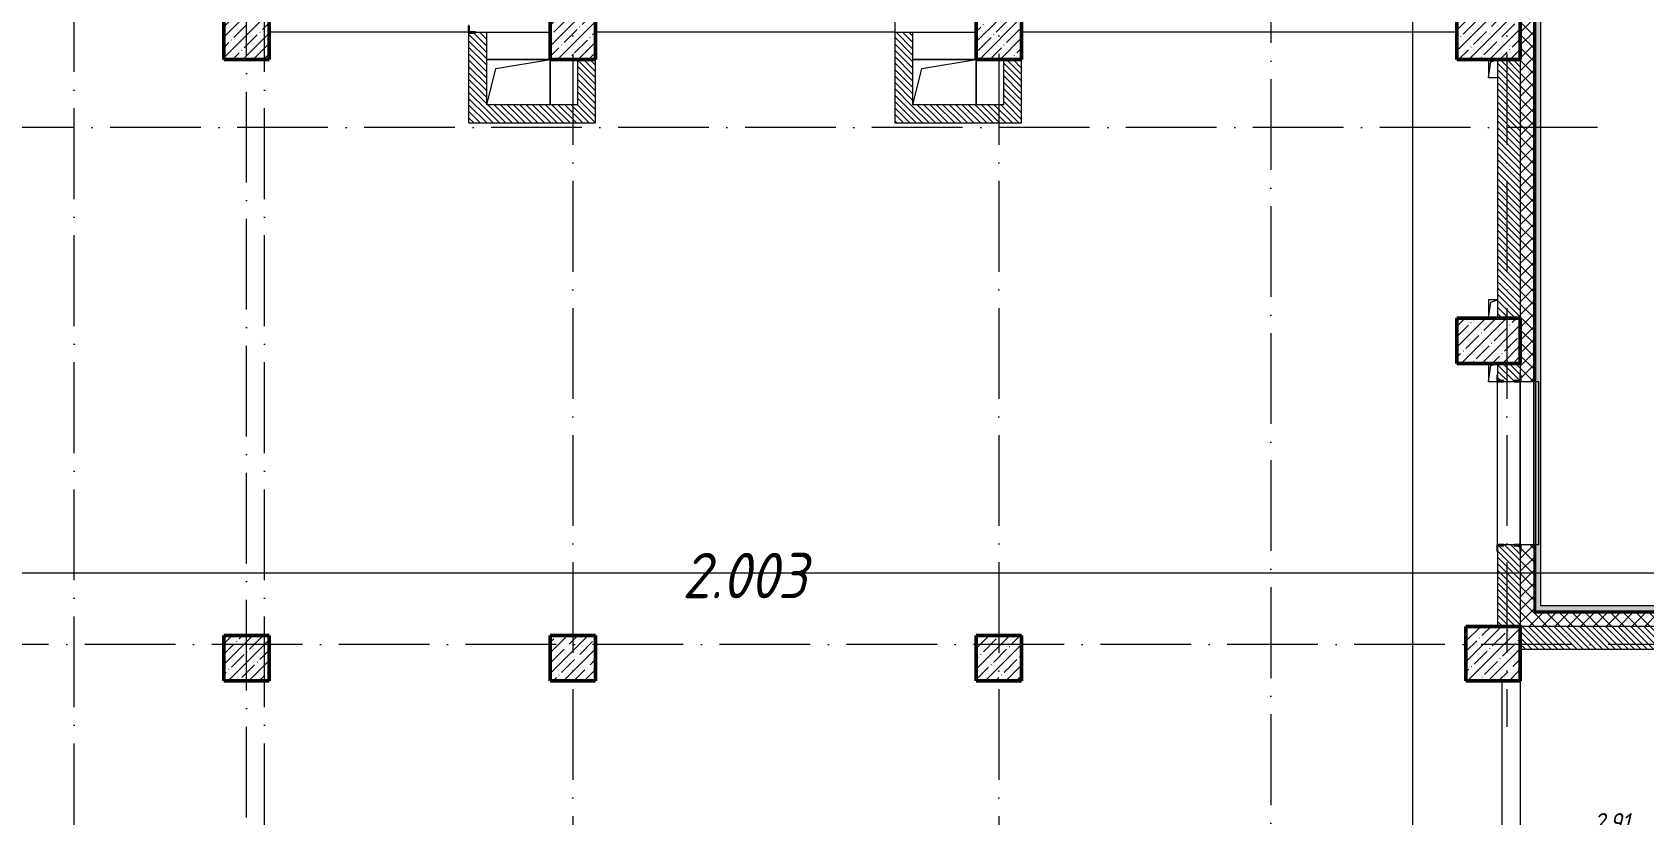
# Model space of a CAD drawing. Header units: millimetres. Extents: x -537608 to 253996, y -217170 to 186033.
# Drawn here: x -177360 to -159586, y 20330 to 28955 of the extents above; entities that cross this region are included whole.
import ezdxf

# ---------------------------------------------------------------- set-up
doc = ezdxf.new("R2010")
doc.units = ezdxf.units.MM
doc.linetypes.add('50_200_ШТРИХ_1Т_ш5_п1_п1_', pattern=[1400, 1000, -200, 0, -200])
for name, color, linetype, lineweight in [('A-FLOR-____-OTLN', 7, 'Continuous', 9), ('A-GENM-____-MCUT', 7, 'Continuous', 25), ('A-GENM-____-OTLN', 7, 'Continuous', 9), ('A-GENM-____-OTLN-1', 7, 'Continuous', 25), ('A-GLAZ-____-IDEN', 7, 'Continuous', 9), ('A-GLAZ-____-OTLN', 7, 'Continuous', 9), ('A-WALL-____-MCUT', 7, 'Continuous', 13), ('A-WALL-____-MCUT-1', 7, 'Continuous', 9), ('A-WALL-____-OTLN', 7, 'Continuous', 9), ('A-WALL-____-PATT-1', 7, 'Continuous', 9), ('A-WALL-FNSH-MCUT-1', 7, 'Continuous', 9), ('I-WALL-____-OTLN', 7, 'Continuous', 9), ('S-COLS-____-MCUT', 7, 'Continuous', 50), ('S-COLS-____-OTLN', 7, 'Continuous', 9), ('S-GRID-____-OTLN-1', 7, '50_200_ШТРИХ_1Т_ш5_п1_п1_', 9), ('Марки помещений', 7, 'Continuous', 9)]:
    doc.layers.add(name, color=color, linetype=linetype, lineweight=lineweight)
doc.layers.add('A-GLAZ-____-OTLN-1', color=7, linetype='Continuous', lineweight=9, true_color=0xc0c0c0)
doc.layers.add('G-____-____-SYMB-1', color=9, linetype='Continuous', lineweight=9, true_color=0x808080)
doc.styles.add('ISOCPEUR_I_11', font='isocpeui.ttf', dxfattribs={"width": 0.9, "height": 200})
doc.styles.add('ISOCPEUR_I_2', font='isocpeui.ttf', dxfattribs={"width": 0.9, "height": 140})
pattern_1 = [(45, (-184647.67, -45376.49), (-70.71068, 70.71068), []), (135, (-184647.67, -45376.49), (-70.71068, -70.71068), [])]
pattern_2 = [(135, (-184647.673, -45376.493), (-35.35534, -35.35534), [])]

# ---------------------------------------------------------------- blocks, each defined once
blk = doc.blocks.new('BSC_Колонна _Прямоугольная - 500х800-V9-АР1_План отверстий 2 этажа в осях 1-64_Ю-ЯЯ')
at = {"layer": 'S-COLS-____-OTLN'}
h = blk.add_hatch(dxfattribs=at)
h.set_pattern_fill('FP_15', color=256, style=0, pattern_type=2)
h.set_pattern_definition([(45, (-9650, -74431.04), (-114.04925, 114.04925), []), (45, (-9535.95, -74431.04), (-114.04925, 114.04925), [201.613, -40.323, 3.353, -36.97])])
h.paths.add_polyline_path([(-250, -400), (250, -400), (250, 400), (-250, 400)], flags=0)
at = {"layer": 'S-COLS-____-MCUT'}
for p, q in [((250, 400), (-250, 400)), ((-250, 400), (-250, -400)), ((250, -400), (250, 400)), ((-250, -400), (250, -400))]:
    blk.add_line(p, q, dxfattribs=at)
blk = doc.blocks.new('BSC_Колонна _Прямоугольная - 500х500-25976076-АР1_План отверстий 2 этажа в осях 1-64_Ю-ЯЯ')
at = {"layer": 'S-COLS-____-OTLN'}
h = blk.add_hatch(dxfattribs=at)
h.set_pattern_fill('FP_16', color=256, style=0, pattern_type=2)
h.set_pattern_definition([(45, (-9650, -67431.04), (-114.04925, 114.04925), []), (45, (-9535.95, -67431.04), (-114.04925, 114.04925), [201.613, -40.323, 3.353, -36.97])])
h.paths.add_polyline_path([(-250, -250), (250, -250), (250, 250), (-250, 250)], flags=0)
at = {"layer": 'S-COLS-____-MCUT'}
for p, q in [((250, 250), (-250, 250)), ((-250, 250), (-250, -250)), ((250, -250), (250, 250)), ((-250, -250), (250, -250))]:
    blk.add_line(p, q, dxfattribs=at)
blk = doc.blocks.new('BSC_Колонна _Прямоугольная - 500х500-V10-АР1_План отверстий 2 этажа в осях 1-64_Ю-ЯЯ')
at = {"layer": 'S-COLS-____-OTLN'}
h = blk.add_hatch(dxfattribs=at)
h.set_pattern_fill('FP_18', color=256, style=0, pattern_type=2)
h.set_pattern_definition([(45, (-13250, -67431.04), (-114.04925, 114.04925), []), (45, (-13135.95, -67431.04), (-114.04925, 114.04925), [201.613, -40.323, 3.353, -36.97])])
h.paths.add_polyline_path([(-250, -250), (250, -250), (250, 250), (-250, 250)], flags=0)
at = {"layer": 'S-COLS-____-MCUT'}
for p, q in [((250, 250), (-250, 250)), ((-250, 250), (-250, -250)), ((250, -250), (250, 250)), ((-250, -250), (250, -250))]:
    blk.add_line(p, q, dxfattribs=at)
blk = doc.blocks.new('BSC_Колонна _Прямоугольная - 500х800-V65-АР1_План отверстий 2 этажа в осях 1-64_Ю-ЯЯ')
at = {"layer": 'S-COLS-____-OTLN'}
h = blk.add_hatch(dxfattribs=at)
h.set_pattern_fill('FP_76', color=256, style=0, pattern_type=2)
h.set_pattern_definition([(45, (-13250, -74431.04), (-114.04925, 114.04925), []), (45, (-13135.95, -74431.04), (-114.04925, 114.04925), [201.613, -40.323, 3.353, -36.97])])
h.paths.add_polyline_path([(-250, -400), (250, -400), (250, 400), (-250, 400)], flags=0)
at = {"layer": 'S-COLS-____-MCUT'}
for p, q in [((250, 400), (-250, 400)), ((-250, 400), (-250, -400)), ((250, -400), (250, 400)), ((-250, -400), (250, -400))]:
    blk.add_line(p, q, dxfattribs=at)
blk = doc.blocks.new('BSC_Колонна _Прямоугольная - 500х800-V66-АР1_План отверстий 2 этажа в осях 1-64_Ю-ЯЯ')
at = {"layer": 'S-COLS-____-OTLN'}
h = blk.add_hatch(dxfattribs=at)
h.set_pattern_fill('FP_77', color=256, style=0, pattern_type=2)
h.set_pattern_definition([(45, (-17950, -74431.04), (-114.04925, 114.04925), []), (45, (-17835.95, -74431.04), (-114.04925, 114.04925), [201.613, -40.323, 3.353, -36.97])])
h.paths.add_polyline_path([(-250, -400), (250, -400), (250, 400), (-250, 400)], flags=0)
at = {"layer": 'S-COLS-____-MCUT'}
for p, q in [((250, 400), (-250, 400)), ((-250, 400), (-250, -400)), ((250, -400), (250, 400)), ((-250, -400), (250, -400))]:
    blk.add_line(p, q, dxfattribs=at)
blk = doc.blocks.new('BSC_Колонна _Прямоугольная - 500х700-25976089-АР1_План отверстий 2 этажа в осях 1-64_Ю-ЯЯ')
at = {"layer": 'S-COLS-____-OTLN'}
h = blk.add_hatch(dxfattribs=at)
h.set_pattern_fill('FP_78', color=256, style=0, pattern_type=2)
h.set_pattern_definition([(315, (-74281.04, 23350), (114.04925, 114.04925), []), (315, (-74281.04, 23235.95), (114.04925, 114.04925), [201.613, -40.323, 3.353, -36.97])])
h.paths.add_polyline_path([(-250, -350), (250, -350), (250, 350), (-250, 350)], flags=0)
at = {"layer": 'S-COLS-____-MCUT'}
for p, q in [((250, 350), (-250, 350)), ((-250, 350), (-250, -350)), ((250, -350), (250, 350)), ((-250, -350), (250, -350))]:
    blk.add_line(p, q, dxfattribs=at)
blk = doc.blocks.new('BSC_Колонна _Прямоугольная - 500х700-V67-АР1_План отверстий 2 этажа в осях 1-64_Ю-ЯЯ')
at = {"layer": 'S-COLS-____-OTLN'}
h = blk.add_hatch(dxfattribs=at)
h.set_pattern_fill('FP_79', color=256, style=0, pattern_type=2)
h.set_pattern_definition([(315, (-70931.04, 23350), (114.04925, 114.04925), []), (315, (-70931.04, 23235.95), (114.04925, 114.04925), [201.613, -40.323, 3.353, -36.97])])
h.paths.add_polyline_path([(-250, -350), (250, -350), (250, 350), (-250, 350)], flags=0)
at = {"layer": 'S-COLS-____-MCUT'}
for p, q in [((250, 350), (-250, 350)), ((-250, 350), (-250, -350)), ((250, -350), (250, 350)), ((-250, -350), (250, -350))]:
    blk.add_line(p, q, dxfattribs=at)
blk = doc.blocks.new('BSC_Колонна _Прямоугольная - 500х500-V70-АР1_План отверстий 2 этажа в осях 1-64_Ю-ЯЯ')
at = {"layer": 'S-COLS-____-OTLN'}
h = blk.add_hatch(dxfattribs=at)
h.set_pattern_fill('FP_82', color=256, style=0, pattern_type=2)
h.set_pattern_definition([(45, (-17950, -67431.04), (-114.04925, 114.04925), []), (45, (-17835.95, -67431.04), (-114.04925, 114.04925), [201.613, -40.323, 3.353, -36.97])])
h.paths.add_polyline_path([(-250, -250), (250, -250), (250, 250), (-250, 250)], flags=0)
at = {"layer": 'S-COLS-____-MCUT'}
for p, q in [((250, 250), (-250, 250)), ((-250, 250), (-250, -250)), ((250, -250), (250, 250)), ((-250, -250), (250, -250))]:
    blk.add_line(p, q, dxfattribs=at)
blk = doc.blocks.new('BSC_Колонна _Прямоугольная - 600х600-V90-АР1_План отверстий 2 этажа в осях 1-64_Ю-ЯЯ')
at = {"layer": 'S-COLS-____-OTLN'}
h = blk.add_hatch(dxfattribs=at)
h.set_pattern_fill('FP_103', color=256, style=0, pattern_type=2)
h.set_pattern_definition([(45, (-23400, -67481.04), (-114.04925, 114.04925), []), (45, (-23285.95, -67481.04), (-114.04925, 114.04925), [201.613, -40.323, 3.353, -36.97])])
h.paths.add_polyline_path([(-300, -300), (300, -300), (300, 300), (-300, 300)], flags=0)
at = {"layer": 'S-COLS-____-MCUT'}
for p, q in [((300, 300), (-300, 300)), ((-300, 300), (-300, -300)), ((300, -300), (300, 300)), ((-300, -300), (300, -300))]:
    blk.add_line(p, q, dxfattribs=at)
blk = doc.blocks.new('Отлив_СКБ - Отлив витража_СФТК-31884011-АР1_План отверстий 2 этажа в осях 1-64_Ю-ЯЯ')
at = {"layer": 'A-GLAZ-____-OTLN-1'}
for points in [[(1800, 2), (1800, 37), (0, 37), (0, 2), (1715, 2)], [(1715, 0), (1800, 0), (1800, 2), (0, 2), (0, 0)]]:
    blk.add_hatch(color=256, dxfattribs=at).paths.add_polyline_path(points, flags=0)
at = {"layer": 'A-GLAZ-____-OTLN'}
for p, q in [((0, 3), (0, 37)), ((1800, 37), (0, 37)), ((0, 2), (1800, 2)), ((1800, 37), (1800, 3)), ((1800, 0), (0, 0))]:
    blk.add_line(p, q, dxfattribs=at)
blk = doc.blocks.new('Фахверк_СКБ_Уголок - 250_1500-27504248-АР1_План отверстий 2 этажа в осях 1-64_Ю-ЯЯ')
at = {"layer": 'A-GENM-____-MCUT'}
for p, q in [((200, 181), (125, 181)), ((125, 181), (125, 106)), ((200, 175), (200, 181)), ((125, 106), (131, 106)), ((131, 106), (131, 175)), ((131, 175), (200, 175)), ((131, -6), (125, -6)), ((125, -6), (125, -81)), ((125, -81), (200, -81)), ((131, -75), (131, -6)), ((200, -75), (131, -75)), ((200, -81), (200, -75))]:
    blk.add_line(p, q, dxfattribs=at)
blk = doc.blocks.new('AR_Отверстие прямоугольное _в плите_ - AR_Отверстие прямоугольное _в плите_-V174-АР1_План отверстий 2 этажа в осях 1-64_Ю-ЯЯ')
at = {"layer": 'A-GENM-____-OTLN'}
for p, q in [((-50, 100), (-50, -100)), ((-50, -100), (-25, 75)), ((-25, 75), (50, 100)), ((-50, -100), (44, -100))]:
    blk.add_line(p, q, dxfattribs=at)
blk = doc.blocks.new('AR_Отверстие прямоугольное _в плите_ - AR_Отверстие прямоугольное _в плите_-V169-АР1_План отверстий 2 этажа в осях 1-64_Ю-ЯЯ')
at = {"layer": 'A-GENM-____-OTLN'}
for p, q in [((50, 100), (-50, 100)), ((-50, 100), (-50, -100)), ((-50, -100), (-25, 75)), ((-25, 75), (50, 100))]:
    blk.add_line(p, q, dxfattribs=at)
blk = doc.blocks.new('AR_Отверстие прямоугольное _в плите_ - AR_Отверстие прямоугольное _в плите_-V168-АР1_План отверстий 2 этажа в осях 1-64_Ю-ЯЯ')
at = {"layer": 'A-GENM-____-OTLN'}
for p, q in [((-50, 100), (-50, -100)), ((-50, -100), (-25, 75)), ((-25, 75), (50, 100)), ((-50, -100), (50, -100))]:
    blk.add_line(p, q, dxfattribs=at)
blk = doc.blocks.new('AR_Отверстие прямоугольное _в плите_ - AR_Отверстие прямоугольное _в плите_-30553029-АР1_План отверстий 2 этажа в осях 1-64_Ю-ЯЯ')
at = {"layer": 'A-GENM-____-OTLN'}
for p, q in [((350, 250), (-350, 250)), ((-250, 150), (350, 250)), ((350, -250), (350, 250)), ((-350, -250), (-250, 150))]:
    blk.add_line(p, q, dxfattribs=at)
blk = doc.blocks.new('Отлив_СКБ1 - Отлив_Фасады на кровле-32719942-АР1_План отверстий 2 этажа в осях 1-64_Ю-ЯЯ')
at = {"layer": 'A-GLAZ-____-OTLN-1'}
blk.add_hatch(color=256, dxfattribs=at).paths.add_polyline_path([(18850, 170), (18850, 204), (20650, 204), (20650, 170), (21320, 170), (21320, 228), (228, 228), (170, 170), (2850, 170), (2850, 204), (4650, 204), (4650, 170), (6050, 170), (6050, 204), (7850, 204), (7850, 170), (9250, 170), (9250, 204), (11050, 204), (11050, 170), (12450, 170), (12450, 204), (14250, 204), (14250, 170), (15650, 170), (15650, 204), (17450, 204), (17450, 170), (18705, 170)], flags=0)
at = {"layer": 'A-GLAZ-____-OTLN'}
blk.add_line((21320, 228), (228, 228), dxfattribs=at)
blk = doc.blocks.new('Отлив_СКБ1 - Отлив_Фасады на кровле-32719945-АР1_План отверстий 2 этажа в осях 1-64_Ю-ЯЯ')
at = {"layer": 'A-GLAZ-____-OTLN-1'}
h = blk.add_hatch(color=256, dxfattribs=at)
h.paths.add_polyline_path([(17312, 170), (17254, 228), (9745, 228), (9745, 170), (14782, 170), (14782, 204), (16582, 204), (16582, 170), (17141, 170)], flags=0)
h.paths.add_polyline_path([(9682, 228), (9008, 228), (9008, 170), (9682, 170)], flags=0)
h.paths.add_polyline_path([(8945, 170), (8945, 228), (40, 228), (40, 170), (8666, 170)], flags=0)
h.paths.add_polyline_path([(18, 170), (18, 228), (2, 228), (2, 170)], flags=0)
at = {"layer": 'A-GLAZ-____-OTLN'}
for p, q in [((18, 228), (2, 228)), ((8945, 228), (40, 228)), ((9682, 228), (9008, 228)), ((17254, 228), (9745, 228))]:
    blk.add_line(p, q, dxfattribs=at)
blk = doc.blocks.new('Фахверк_СКБ_Уголок - 200_3550-28267367-АР1_План отверстий 2 этажа в осях 1-64_Ю-ЯЯ')
at = {"layer": 'A-GENM-____-MCUT'}
for p, q in [((200, 156), (125, 156)), ((125, 156), (125, 81)), ((125, 81), (131, 81)), ((131, 19), (125, 19)), ((125, 19), (125, -56)), ((131, 81), (131, 150)), ((131, 150), (200, 150)), ((131, -50), (131, 19)), ((200, 150), (200, 156)), ((125, -56), (200, -56)), ((200, -50), (131, -50)), ((200, -56), (200, -50))]:
    blk.add_line(p, q, dxfattribs=at)

msp = doc.modelspace()

# ---------------------------------------------------------------- hatches: boundary and pattern name
at = {"layer": 'A-WALL-____-PATT-1'}
h = msp.add_hatch(dxfattribs=at)
h.set_pattern_fill('FP_1', color=256, style=0, pattern_type=2)
h.set_pattern_definition(pattern_1)
h.paths.add_polyline_path([(-160947.6725, 22554.5485), (-160797.6725, 22554.5485), (-160797.6725, 23304.5485), (-160941.6725, 23304.5485), (-160941.6725, 23229.5485), (-160947.6725, 23229.5485), (-160947.6725, 23148.9848)], flags=0)
h.paths.add_polyline_path([(-160797.6725, 25104.5485), (-160797.6725, 30141.5485), (-160884.6725, 30141.5485), (-160884.6725, 30135.5485), (-160947.6725, 30135.5485), (-160947.6725, 25179.5485), (-160941.6725, 25179.5485), (-160941.6725, 25104.5485), (-160801.5946, 25104.5485)], flags=0)
h.paths.add_polyline_path([(-160941.6725, 30141.5485), (-160932.6725, 30141.5485), (-160932.6725, 30163.5485), (-160941.6725, 30162.8917)], flags=0)
h.paths.add_polyline_path([(-160937.6725, 30173.5485), (-160932.6725, 30174.2054), (-160931.8831, 30204.5485), (-160797.6725, 30204.5485), (-160797.6725, 30878.5485), (-160932.6725, 30878.5485), (-160932.6725, 30941.5485), (-160941.6725, 30941.5485), (-160941.6725, 30884.5485), (-160947.6725, 30884.5485), (-160947.6725, 30694.5485), (-160927.6725, 30693.8786), (-160927.6725, 30684.5485), (-160947.6725, 30683.8917), (-160947.6725, 30198.5485), (-160941.6725, 30198.5485), (-160941.6725, 30174.2054), (-160937.6725, 30174.2054)], flags=0)
h.paths.add_polyline_path([(-160884.6725, 30941.5485), (-160797.6725, 30941.5485), (-160797.6725, 40304.5485), (-160947.6725, 40304.5485), (-160947.6725, 30947.5485), (-160884.6725, 30947.5485)], flags=0)
h = msp.add_hatch(dxfattribs=at)
h.set_pattern_fill('FP_6', color=256, style=0, pattern_type=2)
h.set_pattern_definition(pattern_2)
h.paths.add_polyline_path([(-172547.6725, 27954.5485), (-172347.6725, 27954.5485), (-172347.6725, 28954.5485), (-172472.6725, 28954.5485), (-172472.6725, 28948.5485), (-172547.6725, 28948.5485), (-172547.6725, 27992.2219)], flags=0)
h = msp.add_hatch(dxfattribs=at)
h.set_pattern_fill('FP_6', color=256, style=0, pattern_type=2)
h.set_pattern_definition(pattern_2)
h.paths.add_polyline_path([(-167647.6725, 27954.5485), (-167647.6725, 28954.5485), (-167847.6725, 28954.5485), (-167847.6725, 27954.5485)], flags=0)
h = msp.add_hatch(dxfattribs=at)
h.set_pattern_fill('FP_6', color=256, style=0, pattern_type=2)
h.set_pattern_definition(pattern_2)
h.paths.add_polyline_path([(-171147.6725, 28154.5485), (-171147.6725, 28654.5485), (-171347.6725, 28654.5485), (-171347.6725, 28154.5485)], flags=0)
h = msp.add_hatch(dxfattribs=at)
h.set_pattern_fill('FP_6', color=256, style=0, pattern_type=2)
h.set_pattern_definition(pattern_2)
h.paths.add_polyline_path([(-166447.6725, 28154.5485), (-166447.6725, 28654.5485), (-166647.6725, 28654.5485), (-166647.6725, 28154.5485)], flags=0)
h = msp.add_hatch(dxfattribs=at)
h.set_pattern_fill('FP_6', color=256, style=0, pattern_type=2)
h.set_pattern_definition(pattern_2)
h.paths.add_polyline_path([(-160947.6725, 25804.5485), (-160947.6725, 28654.5485), (-161197.6725, 28654.5485), (-161197.6725, 25804.5485)], flags=0)
h = msp.add_hatch(dxfattribs=at)
h.set_pattern_fill('FP_6', color=256, style=0, pattern_type=2)
h.set_pattern_definition(pattern_2)
h.paths.add_polyline_path([(-172347.6725, 27954.5485), (-171147.6725, 27954.5485), (-171147.6725, 28154.5485), (-172347.6725, 28154.5485), (-172347.6725, 27992.2219)], flags=0)
h = msp.add_hatch(dxfattribs=at)
h.set_pattern_fill('FP_6', color=256, style=0, pattern_type=2)
h.set_pattern_definition(pattern_2)
h.paths.add_polyline_path([(-167647.6725, 27954.5485), (-166447.6725, 27954.5485), (-166447.6725, 28154.5485), (-167647.6725, 28154.5485), (-167647.6725, 27992.2219)], flags=0)
h = msp.add_hatch(dxfattribs=at)
h.set_pattern_fill('FP_6', color=256, style=0, pattern_type=2)
h.set_pattern_definition(pattern_2)
h.paths.add_polyline_path([(-161197.6725, 22404.5485), (-160947.6725, 22404.5485), (-160947.6725, 23298.5485), (-161016.6725, 23298.5485), (-161016.6725, 23304.5485), (-161128.6725, 23304.5485), (-161128.6725, 23298.5485), (-161197.6725, 23298.5485), (-161197.6725, 23148.9848)], flags=0)
h.paths.add_polyline_path([(-161016.6725, 25104.5485), (-161016.6725, 25110.5485), (-160947.6725, 25110.5485), (-160947.6725, 25304.5485), (-161197.6725, 25304.5485), (-161197.6725, 25110.5485), (-161128.6725, 25110.5485), (-161128.6725, 25104.5485)], flags=0)
h = msp.add_hatch(dxfattribs=at)
h.set_pattern_fill('FP_1', color=256, style=0, pattern_type=2)
h.set_pattern_definition(pattern_1)
h.paths.add_polyline_path([(-139447.6725, 22404.5485), (-139432.6725, 22404.5485), (-139432.6725, 22554.5485), (-140297.6725, 22554.5485), (-140297.6725, 22404.5485), (-139591.5866, 22404.5485)], flags=0)
h.paths.add_polyline_path([(-143126.5879, 22404.5485), (-142097.6725, 22404.5485), (-142097.6725, 22554.5485), (-143497.6725, 22554.5485), (-143497.6725, 22410.5485), (-143422.6725, 22410.5485), (-143422.6725, 22404.5485)], flags=0)
h.paths.add_polyline_path([(-145397.6725, 22404.5485), (-145372.6725, 22404.5485), (-145372.6725, 22410.5485), (-145297.6725, 22410.5485), (-145297.6725, 22554.5485), (-146697.6725, 22554.5485), (-146697.6725, 22410.5485), (-146622.6725, 22410.5485), (-146622.6725, 22404.5485), (-145777.8389, 22404.5485)], flags=0)
h.paths.add_polyline_path([(-149312.8403, 22404.5485), (-148572.6725, 22404.5485), (-148572.6725, 22410.5485), (-148497.6725, 22410.5485), (-148497.6725, 22554.5485), (-149897.6725, 22554.5485), (-149897.6725, 22410.5485), (-149822.6725, 22410.5485), (-149822.6725, 22404.5485)], flags=0)
h.paths.add_polyline_path([(-151772.6725, 22404.5485), (-151772.6725, 22410.5485), (-151697.6725, 22410.5485), (-151697.6725, 22554.5485), (-153097.6725, 22554.5485), (-153097.6725, 22410.5485), (-153022.6725, 22410.5485), (-153022.6725, 22404.5485), (-151964.0913, 22404.5485)], flags=0)
h.paths.add_polyline_path([(-154972.6725, 22404.5485), (-154972.6725, 22410.5485), (-154897.6725, 22410.5485), (-154897.6725, 22554.5485), (-156297.6725, 22554.5485), (-156297.6725, 22410.5485), (-156222.6725, 22410.5485), (-156222.6725, 22404.5485), (-155397.6725, 22404.5485)], flags=0)
h.paths.add_polyline_path([(-158172.6725, 22404.5485), (-158172.6725, 22410.5485), (-158097.6725, 22410.5485), (-158097.6725, 22554.5485), (-160947.6725, 22554.5485), (-160947.6725, 22404.5485), (-159917.8443, 22404.5485)], flags=0)
h = msp.add_hatch(dxfattribs=at)
h.set_pattern_fill('FP_6', color=256, style=0, pattern_type=2)
h.set_pattern_definition(pattern_2)
h.paths.add_polyline_path([(-156222.6725, 22154.5485), (-155997.6725, 22154.5485), (-155997.6725, 22404.5485), (-156291.6725, 22404.5485), (-156291.6725, 22335.5485), (-156297.6725, 22335.5485), (-156297.6725, 22223.5485), (-156291.6725, 22223.5485), (-156291.6725, 22154.5485)], flags=0)
h.paths.add_polyline_path([(-158150.3436, 22154.5485), (-158103.6725, 22154.5485), (-158103.6725, 22223.5485), (-158097.6725, 22223.5485), (-158097.6725, 22335.5485), (-158103.6725, 22335.5485), (-158103.6725, 22404.5485), (-160947.6725, 22404.5485), (-160947.6725, 22154.5485), (-158172.6725, 22154.5485)], flags=0)

# ---------------------------------------------------------------- linework, layer by layer
at = {"layer": 'A-FLOR-____-OTLN'}
for p, q in [((-172347.6725, 28654.5485), (-171647.6725, 28654.5485)), ((-171647.6725, 28654.5485), (-171647.6725, 28154.5485)), ((-167647.6725, 28654.5485), (-166947.6725, 28654.5485)), ((-166947.6725, 28654.5485), (-166947.6725, 28154.5485))]:
    msp.add_line(p, q, dxfattribs=at)
at = {"layer": 'A-WALL-____-MCUT'}
for p, q in [((-167847.6725, 29154.5485), (-167847.6725, 27954.5485)), ((-172547.6725, 28948.5485), (-172547.6725, 27954.5485)), ((-172472.6725, 28954.5485), (-171647.6725, 28954.5485)), ((-172347.6725, 28154.5485), (-172347.6725, 28954.5485)), ((-167847.6725, 28954.5485), (-166947.6725, 28954.5485)), ((-167647.6725, 28154.5485), (-167647.6725, 28954.5485)), ((-171347.6725, 28654.5485), (-171347.6725, 28154.5485)), ((-171147.6725, 27954.5485), (-171147.6725, 28654.5485)), ((-166647.6725, 28654.5485), (-166647.6725, 28154.5485)), ((-166447.6725, 27954.5485), (-166447.6725, 28654.5485)), ((-161197.6725, 28654.5485), (-161197.6725, 25804.5485)), ((-160947.6725, 28654.5485), (-160947.6725, 25804.5485)), ((-171347.6725, 28154.5485), (-172347.6725, 28154.5485)), ((-166647.6725, 28154.5485), (-167647.6725, 28154.5485)), ((-172547.6725, 27954.5485), (-171147.6725, 27954.5485)), ((-167847.6725, 27954.5485), (-166447.6725, 27954.5485)), ((-161197.6725, 25304.5485), (-161197.6725, 25179.5485)), ((-160947.6725, 25304.5485), (-160947.6725, 25179.5485)), ((-161128.6725, 25104.5485), (-161016.6725, 25104.5485)), ((-161016.6725, 23304.5485), (-161128.6725, 23304.5485)), ((-161197.6725, 23229.5485), (-161197.6725, 22404.5485)), ((-160947.6725, 23229.5485), (-160947.6725, 22404.5485)), ((-158172.6725, 22404.5485), (-160947.6725, 22404.5485)), ((-160947.6725, 22154.5485), (-158172.6725, 22154.5485))]:
    msp.add_line(p, q, dxfattribs=at)
at = {"layer": 'A-WALL-____-MCUT-1'}
for p, q in [((-160797.6725, 25104.5485), (-160797.6725, 30141.5485)), ((-160791.6725, 25104.5485), (-160791.6725, 30141.5485)), ((-160785.6725, 25104.5485), (-160785.6725, 30141.5485)), ((-160941.6725, 25104.5485), (-160797.6725, 25104.5485)), ((-160797.6725, 23304.5485), (-160941.6725, 23304.5485)), ((-160797.6725, 23304.5485), (-160797.6725, 22554.5485)), ((-160791.6725, 22554.5485), (-160791.6725, 23304.5485)), ((-160785.6725, 22554.5485), (-160785.6725, 23304.5485)), ((-158097.6725, 22566.5485), (-160797.6725, 22566.5485)), ((-158097.6725, 22560.5485), (-160797.6725, 22560.5485)), ((-160797.6725, 22554.5485), (-158097.6725, 22554.5485))]:
    msp.add_line(p, q, dxfattribs=at)
at = {"layer": 'A-WALL-____-OTLN'}
for p, q in [((-161197.6725, 23304.5485), (-161197.6725, 25104.5485)), ((-160947.6725, 23304.5485), (-160947.6725, 25104.5485)), ((-160947.6725, 25104.5485), (-160947.6725, 23304.5485)), ((-160797.6725, 23304.5485), (-160797.6725, 25104.5485))]:
    msp.add_line(p, q, dxfattribs=at)
at = {"layer": 'A-WALL-FNSH-MCUT-1'}
for p, q in [((-160777.6725, 25104.5485), (-160777.6725, 30141.5485)), ((-160797.6725, 25104.5485), (-160777.6725, 25104.5485)), ((-160777.6725, 23304.5485), (-160797.6725, 23304.5485)), ((-160777.6725, 22554.5485), (-160777.6725, 23304.5485)), ((-158097.6725, 22574.5485), (-160797.6725, 22574.5485))]:
    msp.add_line(p, q, dxfattribs=at)
at = {"layer": 'G-____-____-SYMB-1'}
for p, q in [((-162137.6725, 41312.058), (-162137.6725, 9545.0318)), ((-189458.2089, 22994.5485), (-79977.4815, 22994.5485))]:
    msp.add_line(p, q, dxfattribs=at)
at = {"layer": 'I-WALL-____-OTLN'}
for p, q in [((-172547.6725, 28954.5485), (-174747.6725, 28954.5485)), ((-167847.6725, 28954.5485), (-171147.6725, 28954.5485)), ((-161647.6725, 28954.5485), (-166447.6725, 28954.5485)), ((-161147.6725, 20204.5485), (-161147.6725, 21804.5485)), ((-160947.6725, 21804.5485), (-160947.6725, 20204.5485))]:
    msp.add_line(p, q, dxfattribs=at)
at = {"layer": 'S-GRID-____-OTLN-1'}
for p, q in [((-176897.6725, 7515.0943), (-176897.6725, 45516.3579)), ((-174997.6725, 7698.0291), (-174997.6725, 45516.3579)), ((-171397.6725, 45516.3579), (-171397.6725, 7515.0943)), ((-166697.6725, 45516.3579), (-166697.6725, 7515.0943)), ((-161097.6725, 45516.3579), (-161097.6725, 21298.9903)), ((-174797.6725, 7515.0943), (-174797.6725, 45251.7668)), ((-163697.6725, 45238.424), (-163697.6725, 7515.0943)), ((-160097.6725, 27904.5485), (-189316.4427, 27904.5485)), ((-80573.2659, 22204.5485), (-189316.4427, 22204.5485))]:
    msp.add_line(p, q, dxfattribs=at)

# ---------------------------------------------------------------- block references
at = {"layer": 'A-GENM-____-OTLN'}
for name, p in [('AR_Отверстие прямоугольное _в плите_ - AR_Отверстие прямоугольное _в плите_-30553029-АР1_План отверстий 2 этажа в осях 1-64_Ю-ЯЯ', (-171997.6725, 28404.5485)), ('AR_Отверстие прямоугольное _в плите_ - AR_Отверстие прямоугольное _в плите_-30553029-АР1_План отверстий 2 этажа в осях 1-64_Ю-ЯЯ', (-167297.6725, 28404.5485)), ('AR_Отверстие прямоугольное _в плите_ - AR_Отверстие прямоугольное _в плите_-V168-АР1_План отверстий 2 этажа в осях 1-64_Ю-ЯЯ', (-161247.6725, 28554.5485)), ('AR_Отверстие прямоугольное _в плите_ - AR_Отверстие прямоугольное _в плите_-V169-АР1_План отверстий 2 этажа в осях 1-64_Ю-ЯЯ', (-161247.6725, 25904.5485)), ('AR_Отверстие прямоугольное _в плите_ - AR_Отверстие прямоугольное _в плите_-V174-АР1_План отверстий 2 этажа в осях 1-64_Ю-ЯЯ', (-161247.6725, 25204.5485))]:
    msp.add_blockref(name, p, dxfattribs=at)
at = {"layer": 'A-GENM-____-OTLN-1'}
msp.add_blockref('Фахверк_СКБ_Уголок - 200_3550-28267367-АР1_План отверстий 2 этажа в осях 1-64_Ю-ЯЯ', (-172672.6725, 29004.5485), dxfattribs=at)
for p, rotation in [((-161022.6725, 24979.5485), 89.99999999999991), ((-161122.6725, 23429.5485), 269.9999999999999)]:
    msp.add_blockref('Фахверк_СКБ_Уголок - 250_1500-27504248-АР1_План отверстий 2 этажа в осях 1-64_Ю-ЯЯ', p, dxfattribs=dict(at, rotation=rotation))
at = {"layer": 'A-GLAZ-____-OTLN'}
for name, p, rotation in [('Отлив_СКБ1 - Отлив_Фасады на кровле-32719945-АР1_План отверстий 2 этажа в осях 1-64_Ю-ЯЯ', (-160947.6725, 39886.5485), 269.9999999999997), ('Отлив_СКБ - Отлив витража_СФТК-31884011-АР1_План отверстий 2 этажа в осях 1-64_Ю-ЯЯ', (-160780.6725, 25104.5485), 269.9999999999995)]:
    msp.add_blockref(name, p, dxfattribs=dict(at, rotation=rotation))
msp.add_blockref('Отлив_СКБ1 - Отлив_Фасады на кровле-32719942-АР1_План отверстий 2 этажа в осях 1-64_Ю-ЯЯ', (-160947.6725, 22404.5485), dxfattribs=at)
at = {"layer": 'S-COLS-____-OTLN'}
for name, p in [('BSC_Колонна _Прямоугольная - 500х800-V9-АР1_План отверстий 2 этажа в осях 1-64_Ю-ЯЯ', (-174997.6725, 29054.5485)), ('BSC_Колонна _Прямоугольная - 500х800-V65-АР1_План отверстий 2 этажа в осях 1-64_Ю-ЯЯ', (-171397.6725, 29054.5485)), ('BSC_Колонна _Прямоугольная - 500х800-V66-АР1_План отверстий 2 этажа в осях 1-64_Ю-ЯЯ', (-166697.6725, 29054.5485)), ('BSC_Колонна _Прямоугольная - 600х600-V90-АР1_План отверстий 2 этажа в осях 1-64_Ю-ЯЯ', (-161247.6725, 22104.5485)), ('BSC_Колонна _Прямоугольная - 500х500-25976076-АР1_План отверстий 2 этажа в осях 1-64_Ю-ЯЯ', (-174997.6725, 22054.5485)), ('BSC_Колонна _Прямоугольная - 500х500-V10-АР1_План отверстий 2 этажа в осях 1-64_Ю-ЯЯ', (-171397.6725, 22054.5485)), ('BSC_Колонна _Прямоугольная - 500х500-V70-АР1_План отверстий 2 этажа в осях 1-64_Ю-ЯЯ', (-166697.6725, 22054.5485))]:
    msp.add_blockref(name, p, dxfattribs=at)
at = {"layer": 'S-COLS-____-OTLN', "rotation": 89.9999999999999}
for name, p in [('BSC_Колонна _Прямоугольная - 500х700-25976089-АР1_План отверстий 2 этажа в осях 1-64_Ю-ЯЯ', (-161297.6725, 28904.5485)), ('BSC_Колонна _Прямоугольная - 500х700-V67-АР1_План отверстий 2 этажа в осях 1-64_Ю-ЯЯ', (-161297.6725, 25554.5485))]:
    msp.add_blockref(name, p, dxfattribs=at)

# ---------------------------------------------------------------- texts
at = {"layer": 'A-GLAZ-____-IDEN', "insert": (-160138.389, 20347.9719), "char_height": 200, "width": 505.063125, "attachment_point": 1, "style": 'ISOCPEUR_I_11'}
msp.add_mtext('2.91', dxfattribs=at)
at = {"layer": 'Марки помещений', "insert": (-170192.3173, 23215.9309), "char_height": 500, "width": 785.65375, "attachment_point": 1, "style": 'ISOCPEUR_I_2'}
msp.add_mtext('2.003', dxfattribs=at)

doc.saveas('drawing.dxf')
